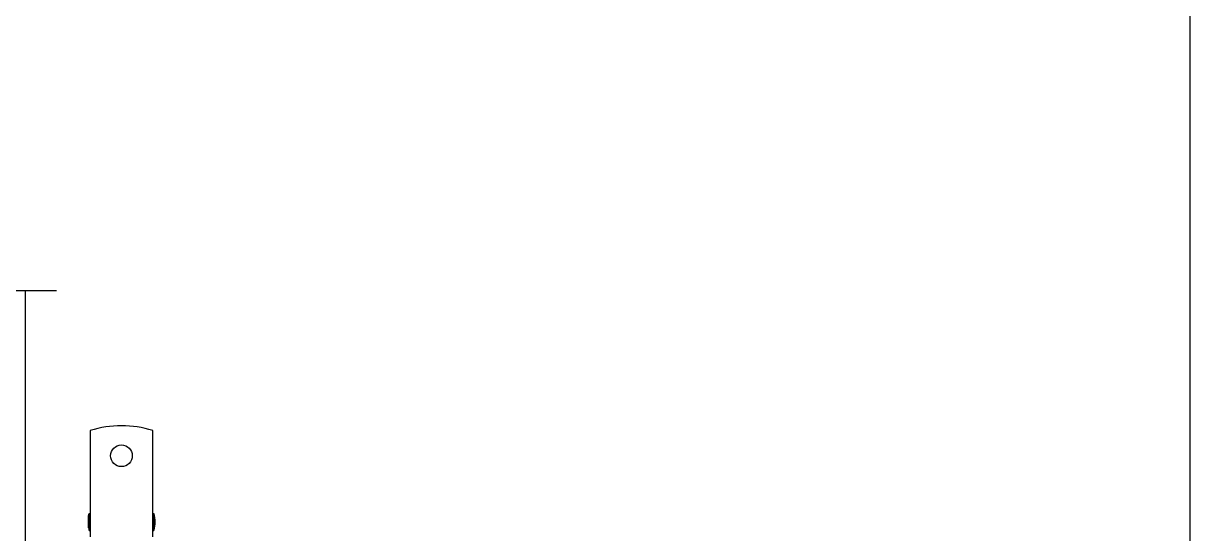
# Model space of a CAD drawing. Extents: x 185245 to 1992634, y -19957 to 755165.
# Drawn here: x 1878206 to 1882616, y 579295 to 581226 of the extents above; entities that cross this region are included whole.
import ezdxf

# ---------------------------------------------------------------- set-up
doc = ezdxf.new("R2010")
doc.units = 0
doc.header["$LTSCALE"] = 1000
doc.header["$MEASUREMENT"] = 0
doc.layers.add('02___PRT_ALL_AXES', color=7, linetype='Continuous')
doc.layers.add('11122', color=7, linetype='Continuous')

msp = doc.modelspace()

# ---------------------------------------------------------------- linework, layer by layer
at = {"color": 7, "linetype": 'Continuous'}
for p, q in [((1877621.1, 580214.5), (1878331.4, 580214.5)), ((1878212.5, 580214.5), (1878212.5, 576571.8)), ((1878458.4, 579685), (1878458.4, 579282.4)), ((1878695.1, 579282.4), (1878695.1, 579685)), ((1878454.7, 579371.2), (1878458.4, 579371.2)), ((1878695.1, 579371.2), (1878698.8, 579371.2)), ((1878454.7, 579307.4), (1878458.4, 579307.4)), ((1878695.1, 579307.4), (1878698.8, 579307.4))]:
    msp.add_line(p, q, dxfattribs=at)
msp.add_arc((1878576.8, 579308.7), 394.5, 72.5364, 107.4636, dxfattribs=at)
at = {"layer": '02___PRT_ALL_AXES', "color": 7, "linetype": 'Continuous'}
for p, q in [((1878451.9, 579362.1), (1878454.7, 579371.2)), ((1878451.9, 579316.5), (1878451.9, 579362.1)), ((1878454.7, 579307.4), (1878454.7, 579371.2)), ((1878454.7, 579371.2), (1878458.4, 579371.2)), ((1878695.1, 579371.2), (1878698.8, 579371.2)), ((1878698.8, 579307.4), (1878698.8, 579371.2)), ((1878451.9, 579316.5), (1878454.7, 579307.4)), ((1878454.7, 579307.4), (1878458.4, 579307.4)), ((1878695.1, 579307.4), (1878698.8, 579307.4))]:
    msp.add_line(p, q, dxfattribs=at)
msp.add_circle((1878576.8, 579589.7), 41, dxfattribs=at)
for centre, start, end in [((1878540, 579339.3), 159.5127, 165.5225), ((1878613.5, 579339.3), 339.5127, 20.4873), ((1878540, 579339.3), 194.4775, 200.4873)]:
    msp.add_arc(centre, 91.1, start, end, dxfattribs=at)
at = {"layer": '11122'}
msp.add_lwpolyline([(1873716.9, 585705.1), (1882616, 585705.1), (1882616, 574678.2), (1873716.9, 574678.2)], close=True, dxfattribs=at)

doc.saveas('drawing.dxf')
